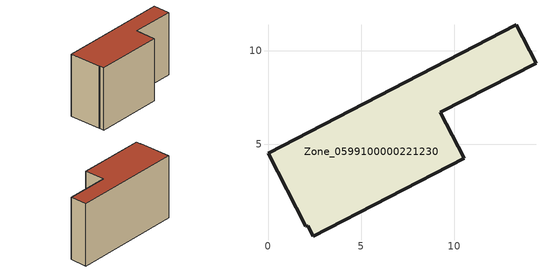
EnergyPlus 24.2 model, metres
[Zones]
Zone_0599100000221230
 floor ground (C_G): 2.13,0.61 2.03,0.59 0,4.51 13.32,11.42 14.38,9.35 9.25,6.71 10.53,4.24 2.42,0.05 z0
 wall outside (C_F): 13.32,11.42 0,4.51 2.03,0.59 2.13,0.61 2.42,0.05 10.53,4.24 9.25,6.71 14.38,9.35 13.32,11.42 z0:8.57
 roof outside (C_R): 2.42,0.05 10.53,4.24 9.25,6.71 14.38,9.35 13.32,11.42 0,4.51 2.03,0.59 2.13,0.61 z8.57
[BUILDING]
Pand.0599100000221230: North Axis=0; Terrain=City; Loads Convergence Tolerance Value=0.04; Temperature Convergence Tolerance Value=0.4; Solar Distribution=FullExterior; Maximum Number of Warmup Days=25; Minimum Number of Warmup Days=1
[Site:Location]
Rotterdam.The.Hague.AP_ZH_NLD Design_Conditions: Latitude=51.96; Longitude=4.45; Time Zone=1; Elevation=-4.5
[SITE:GROUNDTEMPERATURE:BUILDINGSURFACE]
18, 18, 18, 18, 18, 18, 18, 18, 18, 18, 18, 18
[MATERIAL] Thermal Absorptance=0.9; Solar Absorptance=0.7; Visible Absorptance=0.7
Name | Roughness | Thickness | Conductivity | Density | Specific Heat
G.TI.1975-1991 | MediumSmooth | 0.15 | 0.288461 | 540 | 1210
F.TI.1975-1991 | Rough | 0.3 | 0.230769 | 1920 | 840
R.TI.1975-1991 | MediumRough | 0.2 | 0.153846 | 1500 | 1000
[CONSTRUCTION]
C_G: G.TI.1975-1991
C_F: F.TI.1975-1991
C_R: R.TI.1975-1991
[ZONE]
Zone_0599100000221230: Type=1; Multiplier=1; Ceiling Height=Autocalculate; Volume=Autocalculate; Floor Area=autocalculate; Part of Total Floor Area=Yes
[ZONEINFILTRATION:DESIGNFLOWRATE]
Infil_Zone_0599100000221230: Zone or ZoneList or Space or SpaceList=Zone_0599100000221230; Schedule=AlwaysOn; Design Flow Rate Calculation Method=Flow/Area; Flow Rate per Floor Area=0.003; Constant Term Coefficient=1; Temperature Term Coefficient=0; Velocity Term Coefficient=0; Velocity Squared Term Coefficient=0
[HVACTEMPLATE:ZONE:IDEALLOADSAIRSYSTEM]
Zone_0599100000221230: Maximum Heating Supply Air Temperature=50; Minimum Cooling Supply Air Temperature=13; Maximum Heating Supply Air Humidity Ratio=0.0156; Minimum Cooling Supply Air Humidity Ratio=0.0077; Heating Limit=NoLimit; Cooling Limit=NoLimit; Dehumidification Control Type=ConstantSensibleHeatRatio; Cooling Sensible Heat Ratio=0.7; Dehumidification Setpoint=60; Humidification Control Type=None; Humidification Setpoint=30; Outdoor Air Method=None; Outdoor Air Flow Rate per Person=0.00944; Outdoor Air Flow Rate per Zone Floor Area=0; Outdoor Air Flow Rate per Zone=0; Demand Controlled Ventilation Type=None; Outdoor Air Economizer Type=NoEconomizer; Heat Recovery Type=None; Sensible Heat Recovery Effectiveness=0.7; Latent Heat Recovery Effectiveness=0.65
[ZONECONTROL:THERMOSTAT]
ThermostatControl_Zone_0599100000221230: Zone or ZoneList=Zone_0599100000221230; Control Type Schedule=DualSetpointControlType; Control 1=Thermostat_Zone_0599100000221230; Temperature Difference Between Cutout And Setpoint=0
[THERMOSTATSETPOINT:DUALSETPOINT]
Thermostat_Zone_0599100000221230: Heating Setpoint Temperature Schedule=HeatingSetpoint_Zone_0599100000221230; Cooling Setpoint Temperature Schedule=CoolingSetpoint_Zone_0599100000221230
[SCHEDULE:COMPACT]
HeatingSetpoint_Zone_0599100000221230: Through: 12/31, For: AllDays, Until: 24:00, 21
CoolingSetpoint_Zone_0599100000221230: Through: 12/31, For: AllDays, Until: 24:00, 24
DualSetpointControlType: Through: 12/31, For: AllDays, Until: 24:00, 4
AlwaysOn: Through: 12/31, For: AllDays, Until: 24:00, 1
